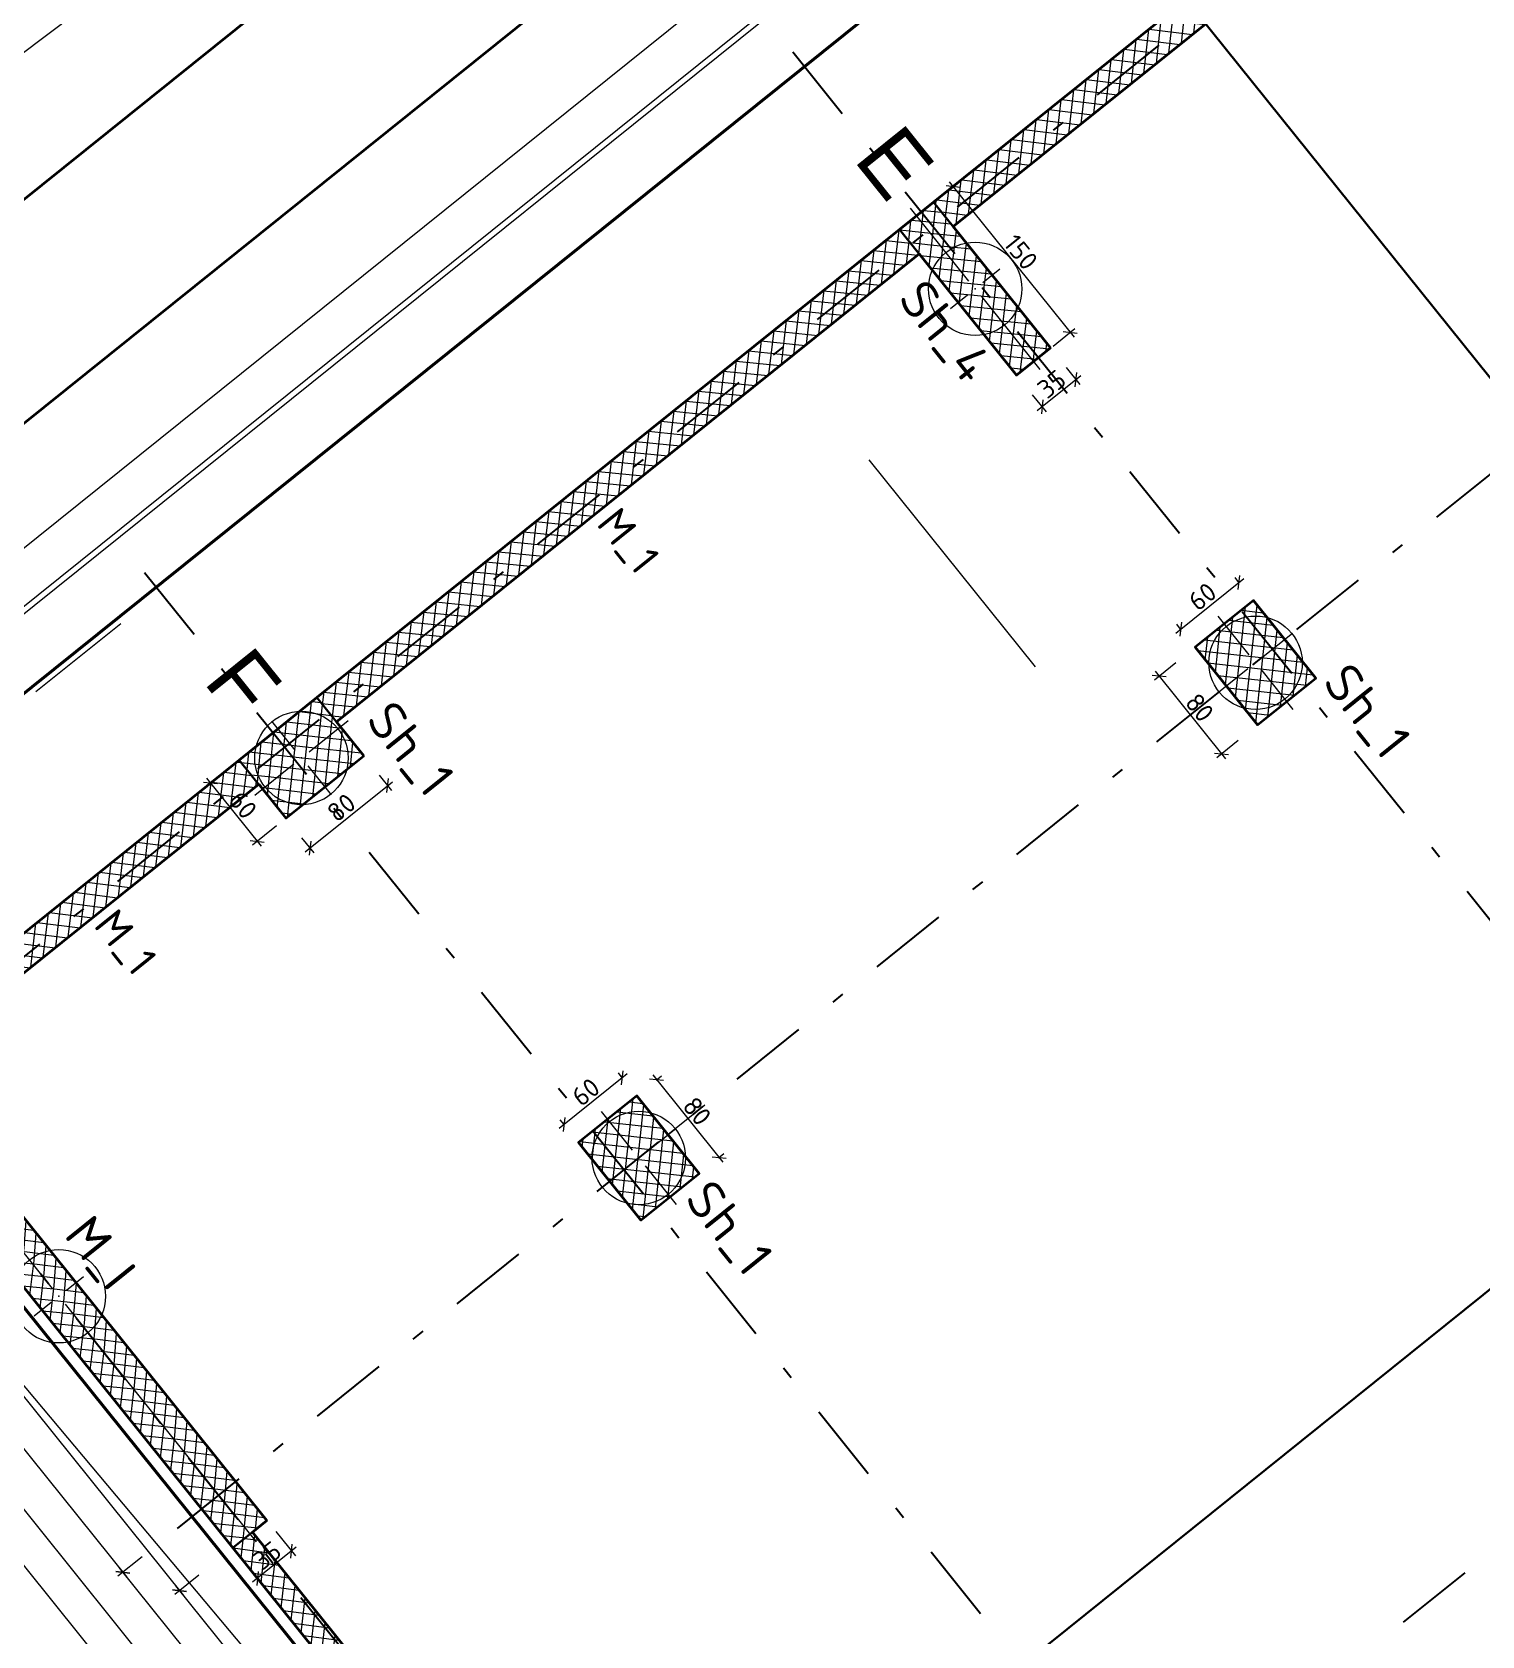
# Model space of a CAD drawing. Header units: metres. Extents: x 7511864 to 7512702, y 4691584 to 4692636.
# Drawn here: x 7511966.41 to 7511978.05, y 4692327.89 to 4692340.76 of the extents above; entities that cross this region are included whole.
import ezdxf

# ---------------------------------------------------------------- set-up
doc = ezdxf.new("R2010")
doc.units = ezdxf.units.M
doc.header["$PDMODE"] = 32
doc.header["$PDSIZE"] = 0.75
doc.linetypes.add('Dot & Dashed', pattern=[134.05555248260504, 63.499999999986, -35.27777777776999, 0, -35.27777470484902])
doc.layers.get('0').update_dxf_attribs({"lineweight": 0})
doc.layers.get('Defpoints').update_dxf_attribs({"lineweight": 0})
for name, color, linetype, lineweight in [('A - Akset_Pen_No__47', 7, 'Continuous', 25), ('A - Fleta_Pen_No__1', 7, 'Continuous', 0), ('A - Muret_Pen_No__101', 252, 'Continuous', 13), ('A - Muret_Pen_No__22', 8, 'Continuous', 35), ('A - Pllaka meskatit_Pen_No__7', 7, 'Continuous', 35), ('A - Pllaka Perdhes kolollt v2', 1, 'Continuous', 0), ('A - Shtyllat_Pen_No__101', 252, 'Continuous', 13), ('A - Shtyllat_Pen_No__22', 8, 'Continuous', 35), ('Drawing & Figure_Pen_No__6', 5, 'Continuous', 35), ('lifti project', 4, 'Continuous', 0), ('parcela', 7, 'Continuous', 0), ('Themel pllaka o3 ferizaj pikat', 30, 'Continuous', 0)]:
    doc.layers.add(name, color=color, linetype=linetype, lineweight=lineweight)
doc.layers.add('A - Muret', color=7, linetype='Continuous')
doc.layers.add('A - Shtyllat', color=7, linetype='Continuous')
doc.styles.add('GENERATED_STYLE_2', font='arial.ttf')
doc.styles.add('K.B', font='isocpeur.ttf')
doc.dimstyles.new('FT 1_50', dxfattribs={"dimtxt": 15, "dimasz": 8, "dimexe": 5, "dimexo": 20, "dimgap": 2, "dimtad": 1, "dimdec": 0, "dimtxsty": 'K.B', "dimblk": 'OBLIQUE', "dimcen": 2.5, "dimdle": 5, "dimclrd": 256, "dimclre": 256, "dimclrt": 256, "dimadec": 0, "dimazin": 0, "dimtfac": 1, "dimtdec": 0, "dimtmove": 0, "dimatfit": 3, "dimldrblk": 'ARCHTICK', "dimfxl": 20, "dimfxlon": 1, "dimarcsym": 0})
pattern_1 = [(44.99999999999999, (0, 0), (-64.34671472773822, 64.34671472773826), []), (135.0000000000002, (0, 0), (64.34671472773803, 64.34671472773844), [])]

# ---------------------------------------------------------------- blocks, each defined once
blk = doc.blocks.new('Slab_2', base_point=(230711.063749268, -31544.67652926594))
at = {"layer": 'A - Pllaka meskatit_Pen_No__7', "color": 7, "linetype": 'Continuous', "lineweight": 35, "flags": 128}
blk.add_lwpolyline([(230711.063749268, -31544.67652926594), (230711.063749268, -57316.15496789141), (250511.0637492677, -57316.15496789141), (250511.0637492677, -53786.30152627585, -0.325551855166116), (255155.2266219415, -47409.50501816085), (266240.1735741652, -43835.79124670484), (259305.5587494549, -22325.99998460427)], format="xyb", close=True, dxfattribs=at)
blk = doc.blocks.new('Wall_25', base_point=(232211.0637492681, -57216.15496789123))
at = {"layer": 'A - Muret_Pen_No__101', "linetype": 'Continuous', "lineweight": 13}
h = blk.add_hatch(dxfattribs=at)
h.set_pattern_fill('CONCRETE_BLOCK', color=252, style=0, pattern_type=2)
h.set_pattern_definition(pattern_1)
h.paths.add_polyline_path([(243111.0638880124, -57016.15523041994), (237111.0637909912, -57016.15523041994), (237111.0637909912, -57216.15496789151), (243111.0638880124, -57216.15496789151)])
h = blk.add_hatch(dxfattribs=at)
h.set_pattern_fill('CONCRETE_BLOCK', color=252, style=0, pattern_type=2)
h.set_pattern_definition(pattern_1)
h.paths.add_polyline_path([(246511.0637031567, -57016.15523041994), (246511.0637031567, -57216.15496789151), (250161.0636762912, -57216.15496789151), (250161.0638707516, -57016.15523041994)])
at = {"layer": 'A - Muret_Pen_No__22', "color": 8, "linetype": 'Continuous', "lineweight": 35, "flags": 128}
for points in [[(243111.0638207935, -57016.15496789123), (237111.0637835407, -57016.15496789123)], [(250161.0637492677, -57016.15496789123), (246511.0638386749, -57016.15496789123)], [(237111.0637909912, -57216.15496789123), (243111.0637313865, -57216.15496789123)], [(246511.0637880109, -57216.15496789123), (250161.0637969515, -57216.15496789123)]]:
    blk.add_lwpolyline(points, dxfattribs=at)
blk = doc.blocks.new('Wall_31', base_point=(232211.0637492681, -57216.15496789123))
at = {"layer": 'A - Muret_Pen_No__101', "linetype": 'Continuous', "lineweight": 13}
h = blk.add_hatch(dxfattribs=at)
h.set_pattern_fill('CONCRETE_BLOCK', color=252, style=0, pattern_type=2)
h.set_pattern_definition(pattern_1)
h.paths.add_polyline_path([(232211.063749268, -46066.15494837716), (232461.0635967465, -46066.15494837716), (232461.0635967465, -39992.15494075629), (232211.063749268, -39992.15494075629)])
h = blk.add_hatch(dxfattribs=at)
h.set_pattern_fill('CONCRETE_BLOCK', color=252, style=0, pattern_type=2)
h.set_pattern_definition(pattern_1)
h.paths.add_polyline_path([(232211.063749268, -52416.15496789153), (232461.0636229447, -52416.15496789153), (232461.0636229447, -46416.15500210497), (232211.063749268, -46416.15500210497)])
h = blk.add_hatch(dxfattribs=at)
h.set_pattern_fill('CONCRETE_BLOCK', color=252, style=0, pattern_type=2)
h.set_pattern_definition(pattern_1)
h.paths.add_polyline_path([(232211.063749268, -53216.15495895078), (232211.063749268, -56866.15494702986), (232461.0637224459, -56866.15494702986), (232461.0637224459, -53216.15495895078)])
at = {"layer": 'A - Muret_Pen_No__22', "color": 8, "linetype": 'Continuous', "lineweight": 35, "flags": 128}
for points in [[(232211.0637492681, -39992.15496789206), (232211.0637492681, -46066.15496789162)], [(232461.0637492681, -46066.1549678916), (232461.0637492681, -39992.15496789203)], [(232211.0637492681, -46416.15496789162), (232211.0637492681, -52416.15496789153)], [(232461.0637492681, -52416.1549678915), (232461.0637492681, -46416.1549678916)], [(232211.0637492681, -53216.15496789153), (232211.0637492681, -56866.15496789151)], [(232461.0637492681, -56866.15496789149), (232461.0637492681, -53216.1549678915)]]:
    blk.add_lwpolyline(points, dxfattribs=at)
blk = doc.blocks.new('Column_43', base_point=(234661.063749268, -57041.15496789131))
at = {"layer": 'A - Shtyllat_Pen_No__101', "linetype": 'Continuous', "lineweight": 13}
h = blk.add_hatch(dxfattribs=at)
h.set_pattern_fill('CONCRETE_BLOCK', color=252, style=0, pattern_type=2)
h.set_pattern_definition(pattern_1)
h.paths.add_polyline_path([(232211.0638207936, -57216.15492765838), (232461.0638967896, -57016.15499024331), (232461.0638967896, -56866.15488295485), (232211.0638207936, -56866.15488295485)])
h = blk.add_hatch(dxfattribs=at)
h.set_pattern_fill('CONCRETE_BLOCK', color=252, style=0, pattern_type=2)
h.set_pattern_definition(pattern_1)
h.paths.add_polyline_path([(237111.0637909913, -56866.15492616795), (232461.0637015843, -56866.15492616795), (232461.0637015843, -57016.15506027852), (237111.0637909913, -57016.15506027852)])
h = blk.add_hatch(dxfattribs=at)
h.set_pattern_fill('CONCRETE_BLOCK', color=252, style=0, pattern_type=2)
h.set_pattern_definition(pattern_1)
h.paths.add_polyline_path([(232461.0637015843, -57016.15506027852), (232211.0637492681, -57216.15496789123), (237111.0637909913, -57216.15496789123), (237111.0637909913, -57016.15506027852)])
at = {"layer": 'A - Shtyllat_Pen_No__101', "color": 252, "linetype": 'Continuous', "lineweight": 13}
for p, q in [((234661.063749268, -56961.15496789131), (234661.063749268, -56786.15496789131)), ((234581.063749268, -57041.15496789131), (232131.063749268, -57041.15496789152)), ((234741.063749268, -57041.1549678913), (237191.063749268, -57041.1549678911)), ((234661.063749268, -57121.15496789131), (234661.0637492681, -57296.15496789131))]:
    blk.add_line(p, q, dxfattribs=at)
blk.add_point((234661.063749268, -57041.15496789131), dxfattribs=at)
at = {"layer": 'A - Shtyllat_Pen_No__22', "color": 8, "linetype": 'Continuous', "lineweight": 35, "flags": 128}
for points in [[(232211.0638207936, -56866.15488295485), (232211.0638207936, -57216.15492765838)], [(237111.0637909913, -56866.15492616795), (232461.0637015843, -56866.15492616795)], [(237111.0637909913, -57016.15506027852), (237111.0637909913, -56866.15492616795)], [(232211.0637492681, -57216.15496789123), (237111.0637909913, -57216.15496789123)]]:
    blk.add_lwpolyline(points, dxfattribs=at)
blk = doc.blocks.new('Column_49', base_point=(232511.0637492681, -52816.1549678915))
at = {"layer": 'A - Shtyllat_Pen_No__101', "linetype": 'Continuous', "lineweight": 13}
h = blk.add_hatch(dxfattribs=at)
h.set_pattern_fill('CONCRETE_BLOCK', color=252, style=0, pattern_type=2)
h.set_pattern_definition(pattern_1)
h.paths.add_polyline_path([(232211.063749268, -52416.15496789153), (232211.0637492681, -53216.15496789153), (232461.0637492681, -53216.1549678915), (232461.0637492681, -52416.1549678915)])
h = blk.add_hatch(dxfattribs=at)
h.set_pattern_fill('CONCRETE_BLOCK', color=252, style=0, pattern_type=2)
h.set_pattern_definition(pattern_1)
h.paths.add_polyline_path([(232811.063749268, -52416.15496789147), (232461.0637492681, -52416.1549678915), (232461.0637492681, -53216.1549678915), (232811.0637492681, -53216.15496789147)])
at = {"layer": 'A - Shtyllat_Pen_No__101', "color": 252, "linetype": 'Continuous', "lineweight": 13}
for p, q in [((232511.0637492681, -52736.1549678915), (232511.063749268, -52336.1549678915)), ((232431.063749268, -52816.1549678915), (232131.0637492681, -52816.15496789153)), ((232511.0637492681, -52896.1549678915), (232511.0637492681, -53296.1549678915)), ((232591.0637492681, -52816.15496789149), (232891.0637492681, -52816.15496789147))]:
    blk.add_line(p, q, dxfattribs=at)
blk.add_point((232511.0637492681, -52816.1549678915), dxfattribs=at)
at = {"layer": 'A - Shtyllat_Pen_No__22', "color": 8, "linetype": 'Continuous', "lineweight": 35, "flags": 128}
for points in [[(232211.063749268, -52416.15496789153), (232211.0637492681, -53216.15496789153)], [(232811.063749268, -52416.15496789147), (232461.0637492681, -52416.1549678915)], [(232461.0637492681, -53216.1549678915), (232811.0637492681, -53216.15496789147), (232811.063749268, -52416.15496789147)]]:
    blk.add_lwpolyline(points, dxfattribs=at)
blk = doc.blocks.new('Column_50', base_point=(236711.063749268, -52716.15496789144))
at = {"layer": 'A - Shtyllat_Pen_No__101', "linetype": 'Continuous', "lineweight": 13}
h = blk.add_hatch(dxfattribs=at)
h.set_pattern_fill('CONCRETE_BLOCK', color=252, style=0, pattern_type=2)
h.set_pattern_definition(pattern_1)
h.paths.add_polyline_path([(237111.063749268, -53016.15496789141), (237111.063749268, -52416.15496789141), (236311.063749268, -52416.15496789147), (236311.063749268, -53016.15496789147)])
at = {"layer": 'A - Shtyllat_Pen_No__101', "color": 252, "linetype": 'Continuous', "lineweight": 13}
for p, q in [((236711.063749268, -52636.15496789145), (236711.063749268, -52336.15496789144)), ((236631.063749268, -52716.15496789145), (236231.063749268, -52716.15496789147)), ((236791.063749268, -52716.15496789143), (237191.063749268, -52716.15496789141)), ((236711.063749268, -52796.15496789144), (236711.063749268, -53096.15496789145))]:
    blk.add_line(p, q, dxfattribs=at)
blk.add_point((236711.063749268, -52716.15496789144), dxfattribs=at)
at = {"layer": 'A - Shtyllat_Pen_No__22', "color": 8, "linetype": 'Continuous', "lineweight": 35, "flags": 128}
blk.add_lwpolyline([(237111.063749268, -53016.15496789141), (237111.063749268, -52416.15496789141), (236311.063749268, -52416.15496789147), (236311.063749268, -53016.15496789147)], close=True, dxfattribs=at)
blk = doc.blocks.new('Column_51', base_point=(232961.063749268, -46241.15496789156))
at = {"layer": 'A - Shtyllat_Pen_No__101', "linetype": 'Continuous', "lineweight": 13}
h = blk.add_hatch(dxfattribs=at)
h.set_pattern_fill('CONCRETE_BLOCK', color=252, style=0, pattern_type=2)
h.set_pattern_definition(pattern_1)
h.paths.add_polyline_path([(232211.063749268, -46066.15496789162), (232211.0637492681, -46416.15496789162), (232461.0637492681, -46416.1549678916), (232461.0637492681, -46066.1549678916)])
h = blk.add_hatch(dxfattribs=at)
h.set_pattern_fill('CONCRETE_BLOCK', color=252, style=0, pattern_type=2)
h.set_pattern_definition(pattern_1)
h.paths.add_polyline_path([(233711.063749268, -46066.1549678915), (232461.0637492681, -46066.1549678916), (232461.0637492681, -46416.1549678916), (233711.0637492681, -46416.1549678915)])
at = {"layer": 'A - Shtyllat_Pen_No__101', "color": 252, "linetype": 'Continuous', "lineweight": 13}
for p, q in [((232961.063749268, -46161.15496789156), (232961.063749268, -45986.15496789155)), ((232881.063749268, -46241.15496789157), (232131.063749268, -46241.15496789163)), ((232961.063749268, -46321.15496789156), (232961.0637492681, -46496.15496789156)), ((233041.0637492681, -46241.15496789155), (233791.0637492681, -46241.15496789149))]:
    blk.add_line(p, q, dxfattribs=at)
blk.add_point((232961.063749268, -46241.15496789156), dxfattribs=at)
at = {"layer": 'A - Shtyllat_Pen_No__22', "color": 8, "linetype": 'Continuous', "lineweight": 35, "flags": 128}
for points in [[(232211.063749268, -46066.15496789162), (232211.0637492681, -46416.15496789162)], [(233711.063749268, -46066.1549678915), (232461.0637492681, -46066.1549678916)], [(232461.0637492681, -46416.1549678916), (233711.0637492681, -46416.1549678915), (233711.063749268, -46066.1549678915)]]:
    blk.add_lwpolyline(points, dxfattribs=at)
blk = doc.blocks.new('Column_52', base_point=(236711.063749268, -46366.15496789138))
at = {"layer": 'A - Shtyllat_Pen_No__101', "linetype": 'Continuous', "lineweight": 13}
h = blk.add_hatch(dxfattribs=at)
h.set_pattern_fill('CONCRETE_BLOCK', color=252, style=0, pattern_type=2)
h.set_pattern_definition(pattern_1)
h.paths.add_polyline_path([(237111.063749268, -46666.15496789135), (237111.063749268, -46066.15496789135), (236311.063749268, -46066.15496789142), (236311.063749268, -46666.15496789142)])
at = {"layer": 'A - Shtyllat_Pen_No__101', "color": 252, "linetype": 'Continuous', "lineweight": 13}
for p, q in [((236711.063749268, -46286.15496789139), (236711.063749268, -45986.15496789138)), ((236631.063749268, -46366.15496789139), (236231.063749268, -46366.15496789142)), ((236711.063749268, -46446.15496789138), (236711.063749268, -46746.15496789139)), ((236791.063749268, -46366.15496789137), (237191.063749268, -46366.15496789135))]:
    blk.add_line(p, q, dxfattribs=at)
blk.add_point((236711.063749268, -46366.15496789138), dxfattribs=at)
at = {"layer": 'A - Shtyllat_Pen_No__22', "color": 8, "linetype": 'Continuous', "lineweight": 35, "flags": 128}
blk.add_lwpolyline([(237111.063749268, -46666.15496789135), (237111.063749268, -46066.15496789135), (236311.063749268, -46066.15496789142), (236311.063749268, -46666.15496789142)], close=True, dxfattribs=at)
blk = doc.blocks.new('_Oblique')
at = {"color": 0, "linetype": 'ByBlock', "lineweight": -2}
blk.add_line((-0.5, -0.5), (0.5, 0.5), dxfattribs=at)
blk = doc.blocks.new('*D120')
at = {"lineweight": -2, "transparency": 16777216}
for p, q in [((1782.455953142351, 597.8386423464535), (1782.455953142351, 572.8386423464535)), ((2272.455957314676, 597.8386423464535), (2272.455957314676, 572.8386423464535)), ((1777.455953142351, 577.8386423464535), (2277.455957314676, 577.8386423464535))]:
    blk.add_line(p, q, dxfattribs=at)
at = {"layer": 'Defpoints', "color": 0, "transparency": 16777216}
for p in [(2272.455957314676, 652.8241229298283), (1782.455953142351, 632.8241321685628), (2272.455957314676, 577.8386423464535)]:
    blk.add_point(p, dxfattribs=at)
at = {"lineweight": -2, "transparency": 16777216, "xscale": 8, "yscale": 8, "zscale": 8, "rotation": 180}
blk.add_blockref('_Oblique', (1782.455953142351, 577.8386423464535), dxfattribs=at)
at = {"lineweight": -2, "transparency": 16777216, "xscale": 8, "yscale": 8, "zscale": 8}
blk.add_blockref('_Oblique', (2272.455957314676, 577.8386423464535), dxfattribs=at)
at = {"transparency": 16777216, "insert": (2027.455955228514, 587.3386423464535), "char_height": 15, "attachment_point": 5, "style": 'K.B'}
blk.add_mtext('490', dxfattribs=at)
blk = doc.blocks.new('_ArchTick')
at = {"color": 0, "linetype": 'ByBlock', "const_width": 0.15}
blk.add_lwpolyline([(-0.5, -0.5), (0.5, 0.5)], dxfattribs=at)
blk = doc.blocks.new('*D121')
at = {"lineweight": -2, "transparency": 16777216}
for p, q in [((2272.455956569611, 597.8386423464608), (2272.455956569611, 572.8386423464608)), ((2872.455951354204, 597.8386423464608), (2872.455951354204, 572.8386423464608)), ((2267.455956569611, 577.8386423464608), (2877.455951354204, 577.8386423464608))]:
    blk.add_line(p, q, dxfattribs=at)
at = {"layer": 'Defpoints', "color": 0, "transparency": 16777216}
for p in [(2272.455956569611, 652.8241321685555), (2872.455951354204, 652.8241229298064), (2872.455951354204, 577.8386423464608)]:
    blk.add_point(p, dxfattribs=at)
at = {"lineweight": -2, "transparency": 16777216, "xscale": 8, "yscale": 8, "zscale": 8, "rotation": 180}
blk.add_blockref('_Oblique', (2272.455956569611, 577.8386423464608), dxfattribs=at)
at = {"lineweight": -2, "transparency": 16777216, "xscale": 8, "yscale": 8, "zscale": 8}
blk.add_blockref('_Oblique', (2872.455951354204, 577.8386423464608), dxfattribs=at)
at = {"transparency": 16777216, "insert": (2572.455953961908, 587.3386423464608), "char_height": 15, "attachment_point": 5, "style": 'K.B'}
blk.add_mtext('600', dxfattribs=at)
blk = doc.blocks.new('*D127')
at = {"lineweight": -2, "transparency": 16777216}
for p, q in [((1797.455953142352, 571.5604547969626), (1797.455953142352, 546.5604547969626)), ((2232.455953142352, 571.5604547969626), (2232.455953142352, 546.5604547969626)), ((1792.455953142352, 551.5604547969626), (2237.455953142352, 551.5604547969626))]:
    blk.add_line(p, q, dxfattribs=at)
at = {"layer": 'Defpoints', "color": 0, "transparency": 16777216}
for p in [(1797.455953142352, 607.8241321685412), (2232.455953142352, 607.8241321685412), (2232.455953142352, 551.5604547969626)]:
    blk.add_point(p, dxfattribs=at)
at = {"lineweight": -2, "transparency": 16777216, "xscale": 8, "yscale": 8, "zscale": 8, "rotation": 180}
blk.add_blockref('_Oblique', (1797.455953142352, 551.5604547969626), dxfattribs=at)
at = {"lineweight": -2, "transparency": 16777216, "xscale": 8, "yscale": 8, "zscale": 8}
blk.add_blockref('_Oblique', (2232.455953142352, 551.5604547969626), dxfattribs=at)
at = {"transparency": 16777216, "insert": (2014.955953142352, 561.0604547969626), "char_height": 15, "attachment_point": 5, "style": 'K.B'}
blk.add_mtext('435', dxfattribs=at)
blk = doc.blocks.new('*D128')
at = {"lineweight": -2, "transparency": 16777216}
for p, q in [((2232.455953142352, 571.5604547969642), (2232.455953142352, 546.5604547969642)), ((2907.455957884326, 571.5604547969642), (2907.455957884326, 546.5604547969642)), ((2227.455953142352, 551.5604547969642), (2912.455957884326, 551.5604547969642))]:
    blk.add_line(p, q, dxfattribs=at)
at = {"layer": 'Defpoints', "color": 0, "transparency": 16777216}
for p in [(2232.455953142352, 622.8241321685427), (2907.455957884326, 622.8241321685427), (2907.455957884326, 551.5604547969642)]:
    blk.add_point(p, dxfattribs=at)
at = {"lineweight": -2, "transparency": 16777216, "xscale": 8, "yscale": 8, "zscale": 8, "rotation": 180}
blk.add_blockref('_Oblique', (2232.455953142352, 551.5604547969642), dxfattribs=at)
at = {"lineweight": -2, "transparency": 16777216, "xscale": 8, "yscale": 8, "zscale": 8}
blk.add_blockref('_Oblique', (2907.455957884326, 551.5604547969642), dxfattribs=at)
at = {"transparency": 16777216, "insert": (2569.955955513339, 561.0604547969642), "char_height": 15, "attachment_point": 5, "style": 'K.B'}
blk.add_mtext('675', dxfattribs=at)
blk = doc.blocks.new('*D133')
at = {"lineweight": -2, "transparency": 16777216}
for p, q in [((1782.455953142352, 541.39960370017), (1782.455953142352, 516.39960370017)), ((3362.455955513353, 541.39960370017), (3362.455955513353, 516.39960370017)), ((3367.455955513353, 521.39960370017), (1777.455953142352, 521.39960370017))]:
    blk.add_line(p, q, dxfattribs=at)
at = {"layer": 'Defpoints', "color": 0, "transparency": 16777216}
for p in [(1782.455953142352, 632.8241321685703), (3362.455955513353, 622.8241321685412), (1782.455953142352, 521.39960370017)]:
    blk.add_point(p, dxfattribs=at)
at = {"lineweight": -2, "transparency": 16777216, "xscale": 8, "yscale": 8, "zscale": 8, "rotation": 180}
blk.add_blockref('_Oblique', (1782.455953142352, 521.39960370017), dxfattribs=at)
at = {"lineweight": -2, "transparency": 16777216, "xscale": 8, "yscale": 8, "zscale": 8}
blk.add_blockref('_Oblique', (3362.455955513353, 521.39960370017), dxfattribs=at)
at = {"transparency": 16777216, "insert": (2572.455954327852, 530.89960370017), "char_height": 15, "attachment_point": 5, "style": 'K.B'}
blk.add_mtext('1580', dxfattribs=at)
blk = doc.blocks.new('*D135')
at = {"lineweight": -2, "transparency": 16777216}
for p, q in [((1632.455953142347, 512.9089900176268), (1632.455953142347, 487.9089900176268)), ((3612.455953142318, 512.9089900176268), (3612.455953142318, 487.9089900176268)), ((1627.455953142347, 492.9089900176268), (3617.455953142318, 492.9089900176268))]:
    blk.add_line(p, q, dxfattribs=at)
at = {"layer": 'Defpoints', "color": 0, "transparency": 16777216}
for p in [(1632.455953142347, 622.8241321685427), (3612.455953142318, 622.8241321685427), (3612.455953142318, 492.9089900176268)]:
    blk.add_point(p, dxfattribs=at)
at = {"lineweight": -2, "transparency": 16777216, "xscale": 8, "yscale": 8, "zscale": 8, "rotation": 180}
blk.add_blockref('_Oblique', (1632.455953142347, 492.9089900176268), dxfattribs=at)
at = {"lineweight": -2, "transparency": 16777216, "xscale": 8, "yscale": 8, "zscale": 8}
blk.add_blockref('_Oblique', (3612.455953142318, 492.9089900176268), dxfattribs=at)
at = {"transparency": 16777216, "insert": (2622.455953142333, 502.4089900176268), "char_height": 15, "attachment_point": 5, "style": 'K.B'}
blk.add_mtext('1980', dxfattribs=at)
blk = doc.blocks.new('*D140')
at = {"lineweight": -2, "transparency": 16777216}
for p, q in [((1541.319523477024, 617.8241321685427), (1541.319523477025, 3352.650527924098)), ((1521.319523477025, 3347.650527924098), (1546.319523477025, 3347.650527924098)), ((1521.319523477024, 622.8241321685427), (1546.319523477024, 622.8241321685427))]:
    blk.add_line(p, q, dxfattribs=at)
at = {"layer": 'Defpoints', "color": 0, "transparency": 16777216}
for p in [(1390.455953142322, 3347.650527924098), (1541.319523477025, 3347.650527924098), (1390.455953142322, 622.8241321685427)]:
    blk.add_point(p, dxfattribs=at)
at = {"lineweight": -2, "transparency": 16777216, "xscale": 8, "yscale": 8, "zscale": 8}
for p, rotation in [((1541.319523477025, 3347.650527924098), 90), ((1541.319523477024, 622.8241321685427), 270)]:
    blk.add_blockref('_Oblique', p, dxfattribs=dict(at, rotation=rotation))
at = {"transparency": 16777216, "insert": (1531.819523477024, 1985.237330046321), "char_height": 15, "attachment_point": 5, "rotation": 90, "style": 'K.B'}
blk.add_mtext('2725', dxfattribs=at)
blk = doc.blocks.new('*D145')
at = {"lineweight": -2, "transparency": 16777216}
for p, q in [((1597.837733617722, 3199.97197603109), (1572.837733617722, 3199.97197603109)), ((1577.837733617721, 617.8241321685427), (1577.837733617722, 3204.97197603109)), ((1597.837733617721, 622.8241321685427), (1572.837733617721, 622.8241321685427))]:
    blk.add_line(p, q, dxfattribs=at)
at = {"layer": 'Defpoints', "color": 0, "transparency": 16777216}
for p in [(1577.837733617722, 3199.97197603109), (1632.455953142351, 3199.97197603109), (1632.455953142347, 622.8241321685427)]:
    blk.add_point(p, dxfattribs=at)
at = {"lineweight": -2, "transparency": 16777216, "xscale": 8, "yscale": 8, "zscale": 8}
for p, rotation in [((1577.837733617722, 3199.97197603109), 90), ((1577.837733617721, 622.8241321685427), 270)]:
    blk.add_blockref('_Oblique', p, dxfattribs=dict(at, rotation=rotation))
at = {"transparency": 16777216, "insert": (1568.337733617721, 1911.398054099817), "char_height": 15, "attachment_point": 5, "rotation": 90, "style": 'K.B'}
blk.add_mtext('2577', dxfattribs=at)
blk = doc.blocks.new('*D206')
at = {"lineweight": -2, "transparency": 16777216}
for p, q in [((1777.455953142349, 1767.857105025847), (1937.455953142349, 1767.857105025847)), ((1782.455953142349, 1750.32413216852), (1782.455953142349, 1772.857105025847)), ((1932.455953142349, 1750.324132168533), (1932.455953142349, 1772.857105025847))]:
    blk.add_line(p, q, dxfattribs=at)
at = {"layer": 'Defpoints', "color": 0, "lineweight": 5, "transparency": 16777216}
for p in [(1932.455953142349, 1767.857105025847), (1782.455953142349, 1730.32413216852), (1932.455953142349, 1730.324132168533)]:
    blk.add_point(p, dxfattribs=at)
at = {"lineweight": -2, "transparency": 16777216, "xscale": 8, "yscale": 8, "zscale": 8, "rotation": 180}
blk.add_blockref('_Oblique', (1782.455953142349, 1767.857105025847), dxfattribs=at)
at = {"lineweight": -2, "transparency": 16777216, "xscale": 8, "yscale": 8, "zscale": 8}
blk.add_blockref('_Oblique', (1932.455953142349, 1767.857105025847), dxfattribs=at)
at = {"lineweight": 5, "transparency": 16777216, "insert": (1857.455953142349, 1777.357105025847), "char_height": 15, "attachment_point": 5, "style": 'K.B'}
blk.add_mtext('150', dxfattribs=at)
blk = doc.blocks.new('*D207')
at = {"lineweight": -2, "transparency": 16777216}
for p, q in [((1965.072363209038, 1752.824132168533), (1965.072363209038, 1707.824132168532)), ((1952.455953142347, 1747.824132168533), (1970.072363209038, 1747.824132168533)), ((1952.455953142347, 1712.824132168532), (1970.072363209038, 1712.824132168532))]:
    blk.add_line(p, q, dxfattribs=at)
at = {"layer": 'Defpoints', "color": 0, "lineweight": 5, "transparency": 16777216}
for p in [(1932.455953142347, 1747.824132168533), (1932.455953142347, 1712.824132168532), (1965.072363209038, 1712.824132168532)]:
    blk.add_point(p, dxfattribs=at)
at = {"lineweight": -2, "transparency": 16777216, "xscale": 8, "yscale": 8, "zscale": 8}
for p, rotation in [((1965.072363209038, 1747.824132168533), 90), ((1965.072363209038, 1712.824132168532), 270)]:
    blk.add_blockref('_Oblique', p, dxfattribs=dict(at, rotation=rotation))
at = {"lineweight": 5, "transparency": 16777216, "insert": (1955.572363209037, 1730.324132168533), "char_height": 15, "attachment_point": 5, "rotation": 90, "style": 'K.B'}
blk.add_mtext('35', dxfattribs=at)
blk = doc.blocks.new('*D208')
at = {"lineweight": -2, "transparency": 16777216}
for p, q in [((2303.875618935272, 672.8241363408915), (2303.875618935272, 627.8241321685628)), ((2283.875618935272, 667.8241363408915), (2308.875618935272, 667.8241363408914)), ((2283.875618935272, 632.8241321685628), (2308.875618935272, 632.8241321685626))]:
    blk.add_line(p, q, dxfattribs=at)
at = {"layer": 'Defpoints', "color": 0, "lineweight": 5, "transparency": 16777216}
for p in [(2232.455953142352, 667.8241363408915), (2232.455953142352, 632.8241321685628), (2303.875618935272, 632.8241321685628)]:
    blk.add_point(p, dxfattribs=at)
at = {"lineweight": -2, "transparency": 16777216, "xscale": 8, "yscale": 8, "zscale": 8}
for p, rotation in [((2303.875618935272, 667.8241363408915), 90), ((2303.875618935272, 632.8241321685628), 270)]:
    blk.add_blockref('_Oblique', p, dxfattribs=dict(at, rotation=rotation))
at = {"lineweight": 5, "transparency": 16777216, "insert": (2294.375618935272, 650.3241342547275), "char_height": 15, "attachment_point": 5, "rotation": 90, "style": 'K.B'}
blk.add_mtext('35', dxfattribs=at)
blk = doc.blocks.new('*D213')
at = {"lineweight": -2, "transparency": 16777216}
for p, q in [((2187.455953142347, 1133.336253406887), (2277.455953142351, 1133.336253406887)), ((2192.455953142347, 1132.824132168537), (2192.455953142347, 1138.336253406887)), ((2272.455953142351, 1132.824132168544), (2272.455953142351, 1138.336253406887))]:
    blk.add_line(p, q, dxfattribs=at)
at = {"layer": 'Defpoints', "color": 0, "lineweight": 5, "transparency": 16777216}
for p in [(2272.455953142351, 1133.336253406887), (2192.455953142347, 1112.824132168537), (2272.455953142351, 1112.824132168544)]:
    blk.add_point(p, dxfattribs=at)
at = {"lineweight": -2, "transparency": 16777216, "xscale": 8, "yscale": 8, "zscale": 8, "rotation": 180}
blk.add_blockref('_Oblique', (2192.455953142347, 1133.336253406887), dxfattribs=at)
at = {"lineweight": -2, "transparency": 16777216, "xscale": 8, "yscale": 8, "zscale": 8}
blk.add_blockref('_Oblique', (2272.455953142351, 1133.336253406887), dxfattribs=at)
at = {"lineweight": 5, "transparency": 16777216, "insert": (2232.455953142349, 1142.836253406887), "char_height": 15, "attachment_point": 5, "style": 'K.B'}
blk.add_mtext('80', dxfattribs=at)
blk = doc.blocks.new('*D214')
at = {"lineweight": -2, "transparency": 16777216}
for p, q in [((2173.96474702764, 1112.824132168537), (2168.96474702764, 1112.824132168537)), ((2173.96474702764, 1117.824132168537), (2173.96474702764, 1047.824132168537)), ((2173.96474702764, 1052.824132168537), (2168.96474702764, 1052.824132168537))]:
    blk.add_line(p, q, dxfattribs=at)
at = {"layer": 'Defpoints', "color": 0, "lineweight": 5, "transparency": 16777216}
for p in [(2192.455953142347, 1112.824132168537), (2173.96474702764, 1052.824132168537), (2192.455953142355, 1052.824132168537)]:
    blk.add_point(p, dxfattribs=at)
at = {"lineweight": -2, "transparency": 16777216, "xscale": 8, "yscale": 8, "zscale": 8}
for p, rotation in [((2173.96474702764, 1112.824132168537), 90), ((2173.96474702764, 1052.824132168537), 270)]:
    blk.add_blockref('_Oblique', p, dxfattribs=dict(at, rotation=rotation))
at = {"lineweight": 5, "transparency": 16777216, "insert": (2164.464747027639, 1082.824132168538), "char_height": 15, "attachment_point": 5, "rotation": 90, "style": 'K.B'}
blk.add_mtext('60', dxfattribs=at)
blk = doc.blocks.new('*D215')
at = {"lineweight": -2, "transparency": 16777216}
for p, q in [((2192.455953142355, 1667.824132168537), (2192.455953142355, 1645.764877488851)), ((2272.455953142358, 1667.824132168544), (2272.455953142358, 1645.764877488851)), ((2187.455953142355, 1650.764877488851), (2277.455953142358, 1650.764877488851))]:
    blk.add_line(p, q, dxfattribs=at)
at = {"layer": 'Defpoints', "color": 0, "lineweight": 5, "transparency": 16777216}
for p in [(2192.455953142355, 1687.824132168537), (2272.455953142358, 1687.824132168544), (2272.455953142358, 1650.764877488851)]:
    blk.add_point(p, dxfattribs=at)
at = {"lineweight": -2, "transparency": 16777216, "xscale": 8, "yscale": 8, "zscale": 8, "rotation": 180}
blk.add_blockref('_Oblique', (2192.455953142355, 1650.764877488851), dxfattribs=at)
at = {"lineweight": -2, "transparency": 16777216, "xscale": 8, "yscale": 8, "zscale": 8}
blk.add_blockref('_Oblique', (2272.455953142358, 1650.764877488851), dxfattribs=at)
at = {"lineweight": 5, "transparency": 16777216, "insert": (2232.455953142357, 1660.264877488851), "char_height": 15, "attachment_point": 5, "style": 'K.B'}
blk.add_mtext('80', dxfattribs=at)
blk = doc.blocks.new('*D216')
at = {"lineweight": -2, "transparency": 16777216}
for p, q in [((2173.804036701476, 1682.824132168537), (2173.804036701476, 1752.824132168537)), ((2173.804036701476, 1747.824132168537), (2168.804036701476, 1747.824132168537)), ((2173.804036701476, 1687.824132168537), (2168.804036701476, 1687.824132168537))]:
    blk.add_line(p, q, dxfattribs=at)
at = {"layer": 'Defpoints', "color": 0, "lineweight": 5, "transparency": 16777216}
for p in [(2173.804036701476, 1747.824132168537), (2192.455953142355, 1747.824132168537), (2192.455953142355, 1687.824132168537)]:
    blk.add_point(p, dxfattribs=at)
at = {"lineweight": -2, "transparency": 16777216, "xscale": 8, "yscale": 8, "zscale": 8}
for p, rotation in [((2173.804036701476, 1747.824132168537), 90), ((2173.804036701476, 1687.824132168537), 270)]:
    blk.add_blockref('_Oblique', p, dxfattribs=dict(at, rotation=rotation))
at = {"lineweight": 5, "transparency": 16777216, "insert": (2164.304036701476, 1717.824132168538), "char_height": 15, "attachment_point": 5, "rotation": 90, "style": 'K.B'}
blk.add_mtext('60', dxfattribs=at)
blk = doc.blocks.new('*D221')
at = {"lineweight": -2, "transparency": 16777216}
for p, q in [((1782.455953142351, 1023.173571192892), (1782.455953142351, 998.1735711928923)), ((1842.455953142351, 1023.173571192892), (1842.455953142351, 998.1735711928923)), ((1777.455953142351, 1003.173571192892), (1847.455953142351, 1003.173571192892))]:
    blk.add_line(p, q, dxfattribs=at)
at = {"layer": 'Defpoints', "color": 0, "lineweight": 5, "transparency": 16777216}
for p in [(1782.455953142351, 1072.824132168531), (1842.455953142351, 1072.824132168535), (1842.455953142351, 1003.173571192892)]:
    blk.add_point(p, dxfattribs=at)
at = {"lineweight": -2, "transparency": 16777216, "xscale": 8, "yscale": 8, "zscale": 8, "rotation": 180}
blk.add_blockref('_Oblique', (1782.455953142351, 1003.173571192892), dxfattribs=at)
at = {"lineweight": -2, "transparency": 16777216, "xscale": 8, "yscale": 8, "zscale": 8}
blk.add_blockref('_Oblique', (1842.455953142351, 1003.173571192892), dxfattribs=at)
at = {"lineweight": 5, "transparency": 16777216, "insert": (1812.455953142351, 1012.673571192892), "char_height": 15, "attachment_point": 5, "style": 'K.B'}
blk.add_mtext('60', dxfattribs=at)
blk = doc.blocks.new('*D222')
at = {"lineweight": -2, "transparency": 16777216}
for p, q in [((1862.455953142347, 1112.824132168535), (1878.101201770041, 1112.824132168535)), ((1873.101201770041, 1027.824132168535), (1873.101201770041, 1117.824132168535)), ((1862.455953142355, 1032.824132168535), (1878.101201770041, 1032.824132168535))]:
    blk.add_line(p, q, dxfattribs=at)
at = {"layer": 'Defpoints', "color": 0, "lineweight": 5, "transparency": 16777216}
for p in [(1842.455953142347, 1112.824132168535), (1873.101201770041, 1112.824132168535), (1842.455953142355, 1032.824132168535)]:
    blk.add_point(p, dxfattribs=at)
at = {"lineweight": -2, "transparency": 16777216, "xscale": 8, "yscale": 8, "zscale": 8}
for p, rotation in [((1873.101201770041, 1112.824132168535), 90), ((1873.101201770041, 1032.824132168535), 270)]:
    blk.add_blockref('_Oblique', p, dxfattribs=dict(at, rotation=rotation))
at = {"lineweight": 5, "transparency": 16777216, "insert": (1863.601201770041, 1072.824132168536), "char_height": 15, "attachment_point": 5, "rotation": 90, "style": 'K.B'}
blk.add_mtext('80', dxfattribs=at)
blk = doc.blocks.new('A$C112c8b24')
at = {"lineweight": 30}
for p, q in [((2204.875707357052, 1781.906803189492), (1094.785707357054, 1781.906803189494)), ((1094.785707357052, 396.9068031895595), (1094.785707357054, 1781.906803189494)), ((2204.875707357052, 1781.906803189492), (2204.875707357052, 396.9068031895595)), ((1269.785707357056, 1521.906803189539), (1244.785707357056, 1521.906803189533)), ((1269.785707357056, 1486.906803189536), (1244.785707357056, 1486.906803189529)), ((1304.785707357052, 886.9068031895522), (1244.785707357052, 886.9068031895522)), ((1304.785707357059, 806.9068031895522), (1244.785707357059, 806.9068031895522)), ((1734.785711529381, 441.9068073619082), (1734.785711529381, 406.9068031895795))]:
    blk.add_line(p, q, dxfattribs=at)
for p, q in [((1373.553112357775, 1351.906803189559), (1586.666451574478, 1351.906803189559)), ((1694.785707357056, 886.9068031895604), (1694.785707357056, 925.0551663935403)), ((1734.785707357063, 826.9068031895604), (1734.785707357063, 856.9068031895604)), ((1099.785707357052, 714.1060996686355), (1099.785707357052, 801.5813469332352))]:
    blk.add_line(p, q)
at = {"lineweight": 35}
blk.add_lwpolyline([(925.6195950596739, 396.9068031895595), (925.6195950596739, 3121.733198945115), (785.6195950596739, 3121.733198945115), (785.6195950596739, 396.9068031895595), (925.6195950596739, 396.9068031895595)], dxfattribs=at)
at = {"color": 5, "lineweight": 40}
blk.add_lwpolyline([(3074.785707357024, 749.8921473511155), (3074.785707357027, 396.9068031895595), (1094.785707357052, 396.9068031895595), (1094.785707357056, 2974.054647052107)], dxfattribs=at)
at = {"lineweight": 30}
for points in [[(1244.785707357056, 1521.906803189533), (1244.785707357056, 1486.906803189529), (1394.785707357056, 1486.906803189549), (1394.785707357052, 1521.906803189549), (1244.785707357056, 1521.906803189533), (1244.785707357056, 1486.906803189537)], [(1654.785707357052, 1521.90680318956), (1734.785707357056, 1521.90680318956), (1734.785707357056, 1461.906803189567), (1654.785707357059, 1461.90680318956), (1654.785707357052, 1521.90680318956)], [(1244.785707357056, 886.9068031895431), (1304.785707357052, 886.9068031895522), (1304.785707357059, 806.9068031895522), (1244.785707357059, 806.9068031895474), (1244.785707357056, 886.9068031895431)], [(1654.785707357052, 886.906803189554), (1734.785707357056, 886.906803189554), (1734.785707357056, 826.9068031895604), (1654.785707357059, 826.906803189554), (1654.785707357052, 886.906803189554)], [(1244.785707357056, 441.906803189544), (1244.785707357056, 406.9068031895795), (1734.785711529381, 406.9068031895722), (1734.785711529381, 441.9068073619082), (1244.78571450961, 441.9068116832177), (1244.78571450961, 406.9068031895795)]]:
    blk.add_lwpolyline(points, dxfattribs=at)
at = {"layer": 'A - Akset_Pen_No__47', "color": 3, "linetype": 'Dot & Dashed', "lineweight": 25, "flags": 128}
for points in [[(1694.785707357056, 381.9068031895579), (1694.785707357056, 3182.650472694367)], [(1259.785707357056, 381.9068031895579), (1259.785707357056, 3042.293499103732)], [(2369.785712099031, 381.9068031895579), (2369.785712099031, 1537.6918975359)], [(1079.785707357056, 1509.406803189536), (2828.764348098376, 1509.406803189536)], [(1079.785707357056, 841.9068031895724), (3089.785707357027, 841.9068031895724)], [(1079.785707357056, 424.4068031895652), (3089.785707357027, 424.4068031895652)]]:
    blk.add_lwpolyline(points, dxfattribs=at)
at = {"layer": 'A - Muret', "color": 8, "lineweight": 35, "xscale": 0.1, "yscale": 0.1, "zscale": 0.1}
for name in ['Wall_31', 'Wall_25']:
    blk.add_blockref(name, (1244.785707357056, 406.9068031895724), dxfattribs=at)
at = {"layer": 'A - Shtyllat', "color": 8, "lineweight": 35, "xscale": 0.1, "yscale": 0.1, "zscale": 0.1}
for name, p in [('Column_51', (1319.785707357056, 1504.406803189543)), ('Column_52', (1694.785707357056, 1491.906803189558)), ('Column_49', (1274.785707357056, 846.9068031895506)), ('Column_50', (1694.785707357056, 856.9068031895579)), ('Column_43', (1489.785707357056, 424.4068031895724))]:
    blk.add_blockref(name, p, dxfattribs=at)
at = {"layer": 'Drawing & Figure_Pen_No__6', "color": 5, "linetype": 'Continuous', "lineweight": 30, "xscale": 0.1, "yscale": 0.1, "zscale": 0.1}
blk.add_blockref('Slab_2', (1094.785707357056, 2974.054647052107), dxfattribs=at)
at = {"width": 1053.289171696408, "attachment_point": 1, "style": 'K.B'}
for s, insert, char_height in [('{\\C5;Sh_1}', (1740.369272695534, 1552.535946625394), 30), ('{\\C5;Sh_4}', (1286.937607704167, 1479.599535051791), 30), ('{\\C1;M_1}', (1276.265123109785, 1173.387071960738), 25), ('{\\C5;Sh_1}', (1283.16305732683, 934.8713031575744), 30), ('{\\C5;Sh_1}', (1743.243517605675, 893.4841052823685), 30), ('{\\C1;M_1}', (1274.80100138455, 656.8886844975655), 25), ('{\\C6;M_I}', (1453.839881415512, 487.5960068903842), 30)]:
    blk.add_mtext(s, dxfattribs=dict(at, insert=insert, char_height=char_height))
at = {"layer": 'A - Fleta_Pen_No__1', "color": 7, "linetype": 'Continuous', "lineweight": 13, "char_height": 50, "attachment_point": 7, "style": 'GENERATED_STYLE_2'}
for s, insert in [('\\A1;{\\C152;\\c12285479;E}', (1177.164394889587, 1492.66601042196)), ('\\A1;{\\C152;\\c12285479;F}', (1177.164394889587, 823.2084307290688))]:
    blk.add_mtext(s, dxfattribs=dict(at, insert=insert))
dim = blk.add_linear_dim(base=(1003.64927769173, 3121.733198945115), p1=(852.7857073570267, 396.9068031895595), p2=(852.7857073570267, 3121.733198945115), angle=90, dimstyle='FT 1_50')
dim.commit()
dim.dimension.update_dxf_attribs({"geometry": '*D140', "text_midpoint": (994.1492776917291, 1759.320001067338), "insert": (-537.6702457852953, -225.9173289789833)})
dim = blk.add_aligned_dim(p1=(1094.785707357052, 396.9068031895595), p2=(1094.785707357056, 2974.054647052107), distance=54.61821952462901, dimstyle='FT 1_50')
dim.commit()
dim.dimension.update_dxf_attribs({"geometry": '*D145', "text_midpoint": (1030.667487832426, 1685.480725120834), "insert": (-537.6702457852953, -225.9173289789833)})
at = {"lineweight": 5}
for base, p1, p2, picture, middle in [((1394.785707357054, 1541.939776046864), (1244.785707357054, 1504.406803189537), (1394.785707357054, 1504.40680318955), '*D206', (1319.785707357054, 1551.439776046864)), ((1734.785707357063, 1424.847548509868), (1654.785707357059, 1461.906803189554), (1734.785707357063, 1461.90680318956), '*D215', (1694.785707357061, 1434.347548509868)), ((1734.785707357056, 907.4189244279041), (1654.785707357052, 886.906803189554), (1734.785707357056, 886.9068031895604), '*D213', (1694.785707357054, 916.9189244279041))]:
    dim = blk.add_linear_dim(base=base, p1=p1, p2=p2, dimstyle='FT 1_50', dxfattribs=at)
    dim.commit()
    dim.dimension.update_dxf_attribs({"geometry": picture, "text_midpoint": middle, "insert": (-537.6702457852953, -225.9173289789833)})
for base, p1, p2, picture, middle in [((1427.402117423742, 1486.906803189549), (1394.785707357052, 1521.906803189549), (1394.785707357052, 1486.906803189549), '*D207', (1417.902117423742, 1504.406803189549)), ((1636.133790916181, 1521.906803189554), (1654.785707357059, 1461.906803189554), (1654.785707357059, 1521.906803189554), '*D216', (1626.633790916181, 1491.906803189554)), ((1636.294501242344, 826.906803189554), (1654.785707357052, 886.906803189554), (1654.785707357059, 826.906803189554), '*D214', (1626.794501242344, 856.9068031895542)), ((1766.205373149976, 406.9068031895795), (1694.785707357056, 441.9068073619082), (1694.785707357056, 406.9068031895795), '*D208', (1756.705373149976, 424.4068052757442))]:
    dim = blk.add_linear_dim(base=base, p1=p1, p2=p2, angle=90, dimstyle='FT 1_50', dxfattribs=at)
    dim.commit()
    dim.dimension.update_dxf_attribs({"geometry": picture, "text_midpoint": middle, "insert": (-537.6702457852953, -225.9173289789833)})
for p1, p2, distance, picture, middle in [((1304.785707357059, 806.9068031895522), (1304.785707357052, 886.9068031895522), -30.645248627694173, '*D222', (1325.930955984746, 846.9068031895524)), ((1244.785707357056, 846.9068031895481), (1304.785707357056, 846.906803189552), -69.65056097564297, '*D221', (1274.785707357056, 786.756242213909))]:
    dim = blk.add_aligned_dim(p1=p1, p2=p2, distance=distance, dimstyle='FT 1_50', dxfattribs=at)
    dim.commit()
    dim.dimension.update_dxf_attribs({"geometry": picture, "text_midpoint": middle, "insert": (-537.6702457852953, -225.9173289789833)})
for base, p1, p2, picture, middle in [((1734.785711529381, 351.9213133674702), (1244.785707357056, 406.9068031895795), (1734.785711529381, 426.906793950845), '*D120', (1489.785709443218, 361.4213133674702)), ((2334.785705568909, 351.9213133674775), (1734.785710784316, 426.9068031895722), (2334.785705568909, 426.9067939508232), '*D121', (2034.785708176612, 361.4213133674775)), ((1244.785707357056, 295.4822747211867), (2824.785709728058, 396.9068031895579), (1244.785707357056, 406.906803189587), '*D133', (2034.785708542557, 304.9822747211867)), ((3074.785707357023, 266.9916610386435), (1094.785707357052, 396.9068031895595), (3074.785707357023, 396.9068031895595), '*D135', (2084.785707357038, 276.4916610386435)), ((2369.785712099031, 325.6431258179809), (1694.785707357056, 396.9068031895595), (2369.785712099031, 396.9068031895595), '*D128', (2032.285709728043, 335.1431258179809)), ((1694.785707357056, 325.6431258179794), (1259.785707357056, 381.9068031895579), (1694.785707357056, 381.9068031895579), '*D127', (1477.285707357056, 335.1431258179794))]:
    dim = blk.add_linear_dim(base=base, p1=p1, p2=p2, dimstyle='FT 1_50')
    dim.commit()
    dim.dimension.update_dxf_attribs({"geometry": picture, "text_midpoint": middle, "insert": (-537.6702457852953, -225.9173289789833)})

msp = doc.modelspace()

# ---------------------------------------------------------------- linework, layer by layer
at = {"layer": 'A - Pllaka Perdhes kolollt v2', "color": 6, "linetype": 'Continuous', "flags": 128}
msp.add_lwpolyline([(7511962.147605797, 4692332.719527228), (7511983.924078942, 4692350.209557033), (7512010.851815436, 4692332.480324347), (7511997.159025718, 4692311.683269011), (7511985.92796456, 4692319.077804254, 0.3255518551298186), (7511980.282645076, 4692318.811124776), (7511976.049179041, 4692315.410966878)], format="xyb", close=True, dxfattribs=at)
at = {"layer": 'A - Pllaka Perdhes kolollt v2', "linetype": 'Continuous', "flags": 128}
msp.add_lwpolyline([(7511964.959329545, 4692332.412591453), (7511984.040827252, 4692347.738120127), (7512008.081546759, 4692331.909700602), (7511996.588401974, 4692314.453537687), (7511987.027787026, 4692320.748250465, 0.325551855165803), (7511979.030251089, 4692320.370454537), (7511976.356114816, 4692318.222690625)], format="xyb", close=True, dxfattribs=at)
at = {"layer": 'parcela'}
msp.add_lwpolyline([(7512014.001, 4692331.061000001), (7512007.601, 4692322.736), (7511996.727999999, 4692308.593), (7511996.477999999, 4692308.808), (7511984.225, 4692318.67), (7511979.511, 4692314.209), (7511960.838, 4692336.459), (7511966.627, 4692340.808), (7511982.768999999, 4692353.148), (7511985.852999999, 4692355.253), (7512004.361, 4692337.945), (7512007.31, 4692335.187), (7512013.22, 4692331.467), (7512014.001, 4692331.061000001)], dxfattribs=at)
at = {"layer": 'Themel pllaka o3 ferizaj pikat', "flags": 128}
msp.add_lwpolyline([(7512009.128, 4692333.136), (7511999.066503164, 4692317.853206729), (7511996.7, 4692314.26), (7511986.973, 4692320.665, 0.1587437061329291), (7511982.972241618, 4692321.761270221, 0.1586342212972889), (7511979.093, 4692320.292), (7511976.341, 4692318.082), (7511974.775507532, 4692320.031162184), (7511963.942, 4692333.519), (7511984.035, 4692349.657)], format="xyb", close=True, dxfattribs=at)

# ---------------------------------------------------------------- block references
at = {"layer": 'lifti project', "xscale": 0.01, "yscale": 0.01, "zscale": 0.01, "rotation": 308.7703677864264}
msp.add_blockref('A$C112c8b24', (7511953.991434605, 4692339.569475741), dxfattribs=at)

doc.saveas('drawing.dxf')
